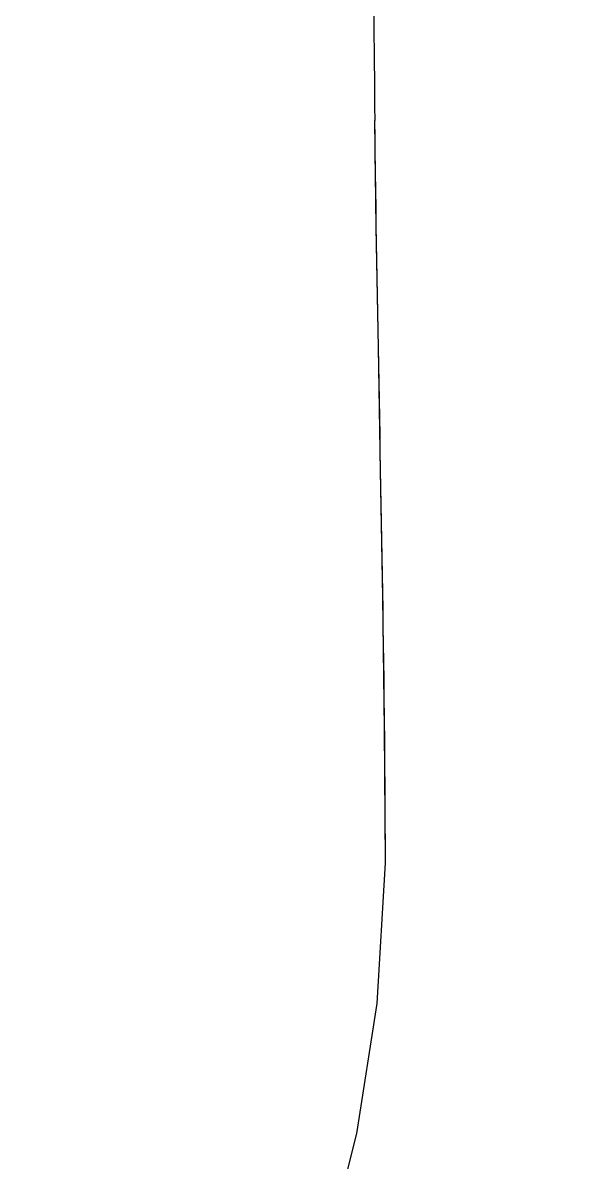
# Model space of a CAD drawing. Header units: metres. Extents: x 27859 to 32645, y 1492 to 8791.
# Drawn here: x 30407.8 to 30548.2, y 4591.3 to 4877.4 of the extents above; entities that cross this region are included whole.
import ezdxf

# ---------------------------------------------------------------- set-up
doc = ezdxf.new("R2010")
doc.units = ezdxf.units.M
doc.linetypes.add('CENTER', pattern=[2, 1.25, -0.25, 0.25, -0.25])
doc.layers.add('E-EQPT', color=190, linetype='Continuous')
doc.layers.add('E-HAT', color=253, linetype='CENTER', lineweight=15)

# ---------------------------------------------------------------- blocks, each defined once
blk = doc.blocks.new('EDG')
at = {"color": 0, "linetype": 'Continuous'}
for p, q in [((385.89, 2937.51, 1), (378.68, 2908.82, 1)), ((378.68, 2908.82, 1), (373.5, 2876.17, 1)), ((373.5, 2876.17, 1), (371.47, 2840.89, 1)), ((371.47, 2840.89, 1), (371.47, 2840.64, 1)), ((371.47, 2840.65, 1), (371.66, 2807.21, 1)), ((371.66, 2807.21, 1), (372.11, 2774.11, 1)), ((372.11, 2774.11, 1), (372.66, 2742.3, 1)), ((372.66, 2742.3, 1), (373.23, 2711.42, 1)), ((373.23, 2711.42, 1), (373.75, 2681.33, 1)), ((373.75, 2681.33, 1), (374.13, 2654.46, 1))]:
    blk.add_line(p, q, dxfattribs=at)
blk.add_arc((-4373.27, 2595.9, 1), 4747.76, 0.02023, 0.70673, dxfattribs=at)
blk.add_open_spline([(371.47, 2840.7, 1), (371.48, 2825.39, 1), (372.04, 2763.3, 1), (373.57, 2701.23, 1), (374.13, 2654.46, 1)], degree=3, knots=[0, 0, 0, 0, 0.246658, 1, 1, 1, 1], dxfattribs=at)

msp = doc.modelspace()

# ---------------------------------------------------------------- hatches: boundary and pattern name
at = {"layer": 'E-HAT', "linetype": 'Continuous'}
h = msp.add_hatch(dxfattribs=at)
h.set_pattern_fill('AR-CONC', color=8, scale=40, angle=90)
h.set_pattern_definition([(140, (30868.3, 2757.35), (25.101, 286.904), [30, -330]), (85, (30868.3, 2757.35), (-300.877, -55.5), [24, -264]), (190.4514, (30870.4, 2781.26), (-275.776, 231.404), [25.496, -280.457]), (136.184, (30788.3, 2757.35), (66.208, 426.897), [45, -495]), (186.636, (30793.8, 2792.93), (-389.647, 373.865), [38.244, -420.686]), (81.184, (30788.3, 2757.35), (-389.647, 373.865), [36, -396]), (111, (30808.3, 2797.35), (161.0476, 238.763), [30, -330]), (56, (30808.3, 2797.35), (-290.06, 97.326), [24, -264]), (161.4514, (30821.72, 2817.25), (-129.012, 336.089), [25.496, -280.457]), (127.5, (30868.3, 2757.35), (-133.1575, 4.864), [0, -260.8, 0, -268, 0, -265]), (97.5, (30868.3, 2757.35), (-157.7647, 105.2278), [0, -152.8, 0, -254.8, 0, -101]), (57.5, (30868.3, 2668.15), (9.022, 213.529), [0, -100, 0, -312, 0, -414]), (47.5, (30868.3, 2628.15), (-40.042, 233.2745), [0, -130, 0, -207.2, 0, -294])])
h.paths.add_polyline_path([(32053.3, 1585.35), (28053.3, 1585.35), (28053.3, 2085.35), (28638.3, 2085.35), (28638.3, 8185.35), (28053.3, 8185.35), (28053.3, 8685.35), (32053.3, 8685.35), (32053.3, 8185.35), (31468.3, 8185.35), (31468.3, 2085.35), (32053.3, 2085.35)])

# ---------------------------------------------------------------- next in the draw order: wipeouts: each hides what was drawn before it
msp.add_wipeout([(30870.3, 2757.35), (29240.32, 2757.35), (29240.32, 7507.34), (30870.3, 7507.34)]).translate(0, 0, -732205.32).dxf.layer = 'E-EQPT'

# ---------------------------------------------------------------- next in the draw order: block references
at = {"layer": 'E-EQPT', "rotation": 180}
msp.add_blockref('EDG', (30870.3, 7507.34, -732206.32), dxfattribs=at)

doc.saveas('drawing.dxf')
